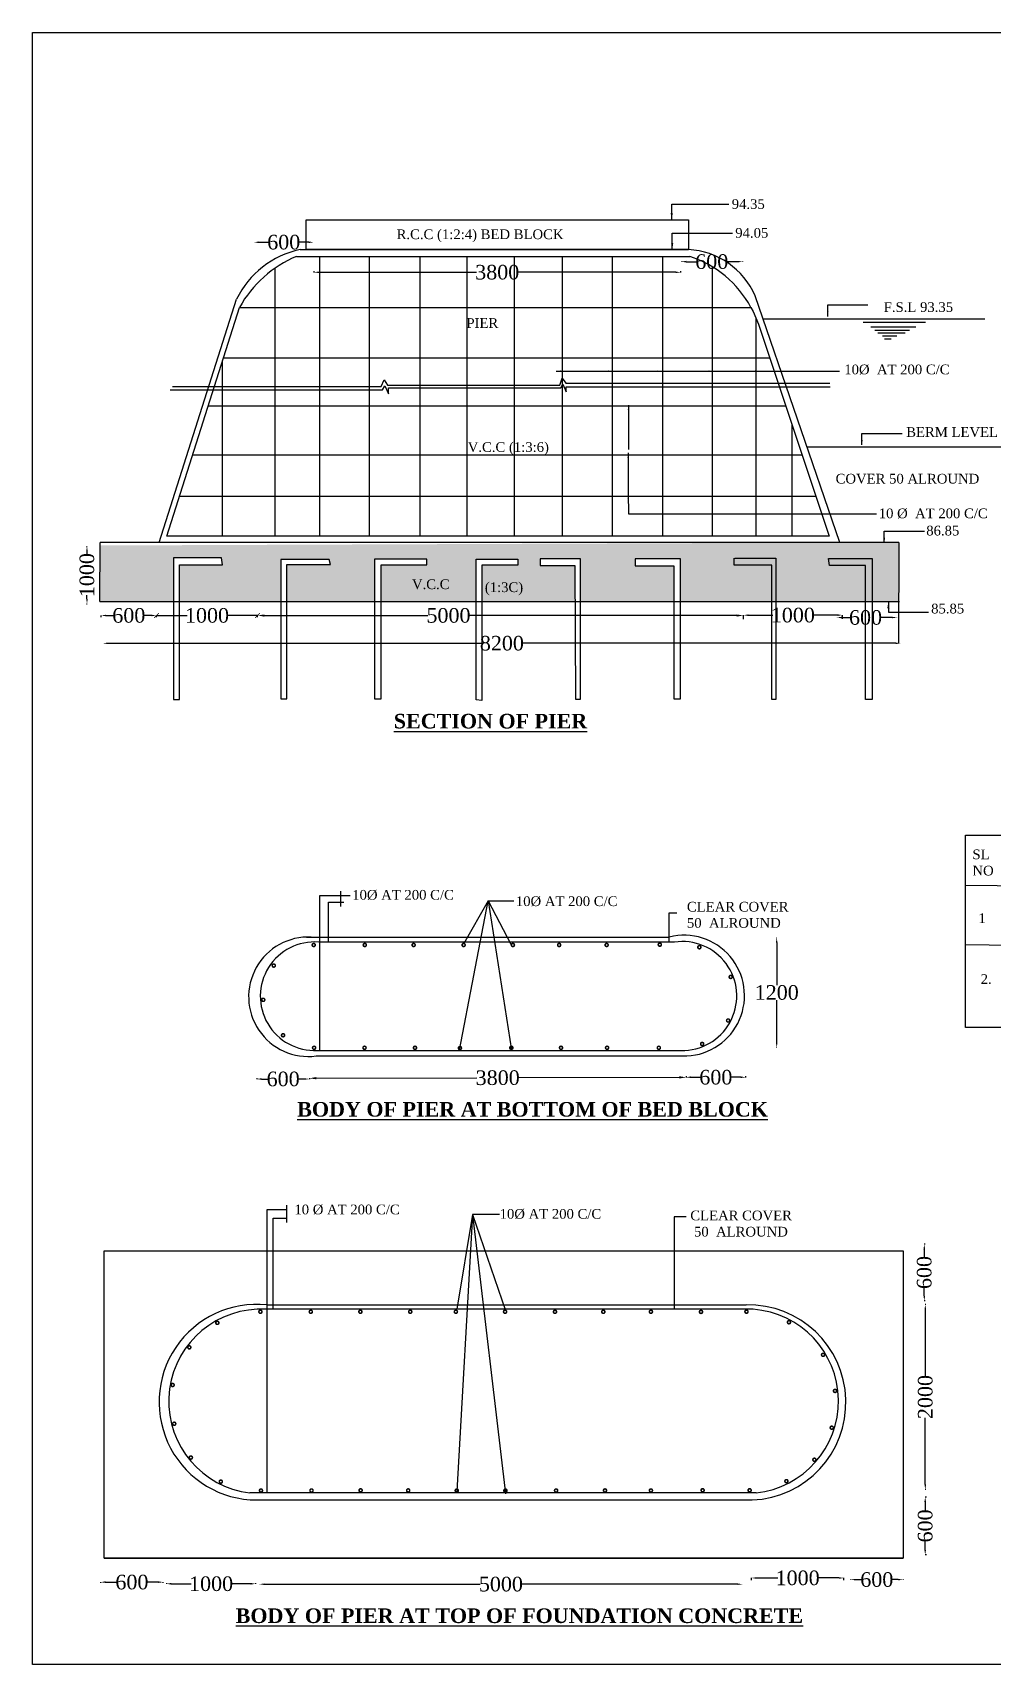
# Model space of a CAD drawing. Header units: millimetres. Extents: x 1320 to 149785, y -185 to 34009.
# Drawn here: x 1320 to 11199, y -185 to 16588 of the extents above; entities that cross this region are included whole.
import ezdxf

# ---------------------------------------------------------------- set-up
doc = ezdxf.new("R2010")
doc.units = ezdxf.units.MM
doc.header["$MEASUREMENT"] = 0
doc.header["$PDMODE"] = 33
doc.header["$PDSIZE"] = 500
doc.layers.get('0').update_dxf_attribs({"color": 8})
for name, color, linetype in [('DIM', 5, 'Continuous'), ('DWG. LINE', 1, 'Continuous'), ('HATCH', 2, 'Continuous'), ('TEXT', 7, 'Continuous')]:
    doc.layers.add(name, color=color, linetype=linetype)
doc.layers.add('TITLE', color=7, linetype='Continuous', lineweight=30)
doc.styles.get("Standard").update_dxf_attribs({"font": 'TIMES.TTF', "height": 150})
doc.dimstyles.new('ISO-25', dxfattribs={"dimtxt": 100, "dimasz": 50, "dimexe": 1.249, "dimexo": 0.6245, "dimtad": 0, "dimtxsty": 'Standard', "dimblk": 'ARCHTICK', "dimcen": 2.5, "dimclre": 5, "dimclrt": 4, "dimadec": 0, "dimazin": 0, "dimtfac": 1, "dimtmove": 0, "dimatfit": 3, "dimfxl": 1, "dimarcsym": 0})
doc.dimstyles.get("Standard").update_dxf_attribs({"dimtxt": 150, "dimasz": 70, "dimexe": 0.18, "dimexo": 0.0625, "dimgap": 0.09, "dimtad": 0, "dimdec": 0, "dimzin": 0, "dimdsep": 46, "dimtxsty": 'Standard', "dimcen": 0.09, "dimse1": 1, "dimse2": 1, "dimclrd": 5, "dimclre": 5, "dimclrt": 4, "dimadec": 0, "dimazin": 0, "dimtfac": 1, "dimtdec": 0, "dimtofl": 0, "dimtmove": 0, "dimatfit": 3, "dimfxl": 1, "dimtolj": 1, "dimtzin": 0, "dimarcsym": 0})

# ---------------------------------------------------------------- blocks, each defined once
blk = doc.blocks.new('*D3')
at = {"layer": 'Defpoints', "color": 0}
for p in [(2045, 10311), (10245, 10311), (10245, 10311)]:
    blk.add_point(p, dxfattribs=at)
at = {"layer": 'DIM', "color": 5, "lineweight": -2}
for p, q in [((2045, 10311), (2045, 10312)), ((10245, 10311), (10245, 10312))]:
    blk.add_line(p, q, dxfattribs=at)
at = {"layer": 'DIM', "color": 0}
for p, q in [((2095, 10311), (5934, 10311)), ((10195, 10311), (6357, 10311))]:
    blk.add_line(p, q, dxfattribs=at)
for points in [[(2095, 10319), (2095, 10303), (2045, 10311)], [(10195, 10319), (10195, 10303), (10245, 10311)]]:
    blk.add_solid(points, dxfattribs=at)
at = {"layer": 'DIM', "color": 4, "insert": (6145, 10311), "char_height": 150, "attachment_point": 5}
blk.add_mtext('8200', dxfattribs=at)
blk = doc.blocks.new('*D4')
at = {"layer": 'Defpoints', "color": 0}
for p in [(4212, 14135), (7983, 14135), (7983, 14125)]:
    blk.add_point(p, dxfattribs=at)
at = {"layer": 'DIM', "color": 5, "lineweight": -2}
for p, q in [((4212, 14135), (4212, 14124)), ((7983, 14135), (7983, 14124))]:
    blk.add_line(p, q, dxfattribs=at)
at = {"layer": 'DIM', "color": 0}
for p, q in [((4262, 14125), (5883, 14125)), ((7933, 14125), (6311, 14125))]:
    blk.add_line(p, q, dxfattribs=at)
for points in [[(4262, 14133), (4262, 14117), (4212, 14125)], [(7933, 14133), (7933, 14117), (7983, 14125)]]:
    blk.add_solid(points, dxfattribs=at)
at = {"layer": 'DIM', "color": 4, "insert": (6097, 14125), "char_height": 150, "attachment_point": 5}
blk.add_mtext('3800', dxfattribs=at)
blk = doc.blocks.new('*D5')
at = {"layer": 'Defpoints', "color": 0}
for p in [(1873, 11307), (1879, 11307), (1873, 10718)]:
    blk.add_point(p, dxfattribs=at)
at = {"layer": 'DIM', "color": 5, "lineweight": -2}
for p, q in [((1874, 11307), (1880, 11307)), ((1874, 10718), (1880, 10718))]:
    blk.add_line(p, q, dxfattribs=at)
at = {"layer": 'DIM', "color": 0}
for p, q in [((1879, 11257), (1879, 11217)), ((1879, 10768), (1879, 10807))]:
    blk.add_line(p, q, dxfattribs=at)
for points in [[(1871, 11257), (1887, 11257), (1879, 11307)], [(1871, 10768), (1887, 10768), (1879, 10718)]]:
    blk.add_solid(points, dxfattribs=at)
at = {"layer": 'DIM', "color": 4, "insert": (1879, 11012), "char_height": 150, "attachment_point": 5, "rotation": 90}
blk.add_mtext('1000', dxfattribs=at)
blk = doc.blocks.new('*D6')
at = {"layer": 'Defpoints', "color": 0}
for p in [(2024, 10581), (2593, 10597), (2593, 10581)]:
    blk.add_point(p, dxfattribs=at)
at = {"layer": 'DIM', "color": 5, "lineweight": -2}
for p, q in [((2024, 10581), (2024, 10598)), ((2593, 10581), (2593, 10598))]:
    blk.add_line(p, q, dxfattribs=at)
at = {"layer": 'DIM', "color": 0}
for p, q in [((2074, 10597), (2151, 10597)), ((2543, 10597), (2467, 10597))]:
    blk.add_line(p, q, dxfattribs=at)
for points in [[(2074, 10605), (2074, 10589), (2024, 10597)], [(2543, 10605), (2543, 10589), (2593, 10597)]]:
    blk.add_solid(points, dxfattribs=at)
at = {"layer": 'DIM', "color": 4, "insert": (2309, 10597), "char_height": 150, "attachment_point": 5}
blk.add_mtext('600', dxfattribs=at)
blk = doc.blocks.new('_ArchTick')
at = {"color": 0, "linetype": 'ByBlock', "const_width": 0.15}
blk.add_lwpolyline([(-0.5, -0.5), (0.5, 0.5)], dxfattribs=at)
blk = doc.blocks.new('*D7')
at = {"layer": 'Defpoints', "color": 0}
for p in [(2593, 10580), (3633, 10597), (3633, 10580)]:
    blk.add_point(p, dxfattribs=at)
at = {"layer": 'DIM', "color": 5, "lineweight": -2}
for p, q in [((2593, 10581), (2593, 10598)), ((3633, 10581), (3633, 10598))]:
    blk.add_line(p, q, dxfattribs=at)
at = {"layer": 'DIM', "color": 0, "lineweight": -2}
for p, q in [((2593, 10597), (2908, 10597)), ((3633, 10597), (3318, 10597))]:
    blk.add_line(p, q, dxfattribs=at)
at = {"layer": 'DIM', "color": 0, "lineweight": -2, "xscale": 50, "yscale": 50, "zscale": 50, "rotation": 180}
blk.add_blockref('_ArchTick', (2593, 10597), dxfattribs=at)
at = {"layer": 'DIM', "color": 0, "lineweight": -2, "xscale": 50, "yscale": 50, "zscale": 50}
blk.add_blockref('_ArchTick', (3633, 10597), dxfattribs=at)
at = {"layer": 'DIM', "color": 4, "insert": (3113, 10597), "char_height": 150, "attachment_point": 5}
blk.add_mtext('1000', dxfattribs=at)
blk = doc.blocks.new('*D8')
at = {"layer": 'Defpoints', "color": 0}
for p in [(9646, 10601), (8628, 10560), (9646, 10560)]:
    blk.add_point(p, dxfattribs=at)
at = {"layer": 'DIM', "color": 5, "lineweight": -2}
for p, q in [((8628, 10560), (8628, 10601)), ((9646, 10561), (9646, 10602))]:
    blk.add_line(p, q, dxfattribs=at)
at = {"layer": 'DIM', "color": 0}
for p, q in [((8678, 10600), (8932, 10600)), ((9596, 10601), (9342, 10600))]:
    blk.add_line(p, q, dxfattribs=at)
for points in [[(8678, 10608), (8678, 10592), (8628, 10600)], [(9596, 10609), (9596, 10592), (9646, 10601)]]:
    blk.add_solid(points, dxfattribs=at)
at = {"layer": 'DIM', "color": 4, "insert": (9137, 10600), "char_height": 150, "attachment_point": 5, "rotation": 0.0351}
blk.add_mtext('1000', dxfattribs=at)
blk = doc.blocks.new('*D9')
at = {"layer": 'Defpoints', "color": 0}
for p in [(9588, 10578), (10209, 10578), (10209, 10576)]:
    blk.add_point(p, dxfattribs=at)
at = {"layer": 'DIM', "color": 5, "lineweight": -2}
for p, q in [((9588, 10578), (9588, 10575)), ((10209, 10578), (10209, 10575))]:
    blk.add_line(p, q, dxfattribs=at)
at = {"layer": 'DIM', "color": 0}
for p, q in [((9638, 10576), (9726, 10576)), ((10159, 10576), (10042, 10576))]:
    blk.add_line(p, q, dxfattribs=at)
for points in [[(9638, 10584), (9638, 10568), (9588, 10576)], [(10159, 10584), (10159, 10568), (10209, 10576)]]:
    blk.add_solid(points, dxfattribs=at)
at = {"layer": 'DIM', "color": 4, "insert": (9884, 10576), "char_height": 150, "attachment_point": 5}
blk.add_mtext('600', dxfattribs=at)
blk = doc.blocks.new('*D10')
at = {"layer": 'Defpoints', "color": 0}
for p in [(7991, 14235), (8619, 14235), (8619, 14234)]:
    blk.add_point(p, dxfattribs=at)
at = {"layer": 'DIM', "color": 5, "lineweight": -2}
for p, q in [((7991, 14235), (7991, 14233)), ((8619, 14235), (8619, 14233))]:
    blk.add_line(p, q, dxfattribs=at)
at = {"layer": 'DIM', "color": 0}
for p, q in [((8041, 14234), (8145, 14234)), ((8569, 14234), (8461, 14234))]:
    blk.add_line(p, q, dxfattribs=at)
for points in [[(8041, 14243), (8041, 14226), (7991, 14234)], [(8569, 14243), (8569, 14226), (8619, 14234)]]:
    blk.add_solid(points, dxfattribs=at)
at = {"layer": 'DIM', "color": 4, "insert": (8303, 14234), "char_height": 150, "attachment_point": 5}
blk.add_mtext('600', dxfattribs=at)
blk = doc.blocks.new('*D11')
at = {"layer": 'Defpoints', "color": 0}
for p in [(2020, 653), (2662, 660), (2662, 653)]:
    blk.add_point(p, dxfattribs=at)
at = {"layer": 'DIM', "color": 5, "lineweight": -2}
for p, q in [((2020, 653), (2020, 661)), ((2662, 653), (2662, 661))]:
    blk.add_line(p, q, dxfattribs=at)
at = {"layer": 'DIM', "color": 0}
for p, q in [((2070, 660), (2183, 660)), ((2612, 660), (2499, 660))]:
    blk.add_line(p, q, dxfattribs=at)
for points in [[(2070, 669), (2070, 652), (2020, 660)], [(2612, 669), (2612, 652), (2662, 660)]]:
    blk.add_solid(points, dxfattribs=at)
at = {"layer": 'DIM', "color": 4, "insert": (2341, 660), "char_height": 150, "attachment_point": 5}
blk.add_mtext('600', dxfattribs=at)
blk = doc.blocks.new('*D12')
at = {"layer": 'Defpoints', "color": 0}
for p in [(2697, 649), (3612, 649), (3612, 643)]:
    blk.add_point(p, dxfattribs=at)
at = {"layer": 'DIM', "color": 5, "lineweight": -2}
for p, q in [((2697, 648), (2697, 642)), ((3612, 648), (3612, 642))]:
    blk.add_line(p, q, dxfattribs=at)
at = {"layer": 'DIM', "color": 0}
for p, q in [((2747, 643), (2949, 643)), ((3562, 643), (3360, 643))]:
    blk.add_line(p, q, dxfattribs=at)
for points in [[(2747, 652), (2747, 635), (2697, 643)], [(3562, 652), (3562, 635), (3612, 643)]]:
    blk.add_solid(points, dxfattribs=at)
at = {"layer": 'DIM', "color": 4, "insert": (3155, 643), "char_height": 150, "attachment_point": 5}
blk.add_mtext('1000', dxfattribs=at)
blk = doc.blocks.new('*D13')
at = {"layer": 'Defpoints', "color": 0}
for p in [(3652, 639), (8618, 639), (8618, 639)]:
    blk.add_point(p, dxfattribs=at)
at = {"layer": 'DIM', "color": 5, "lineweight": -2}
for p, q in [((3652, 638), (3652, 638)), ((8618, 638), (8618, 638))]:
    blk.add_line(p, q, dxfattribs=at)
at = {"layer": 'DIM', "color": 0}
for p, q in [((3702, 639), (5922, 639)), ((8568, 639), (6347, 639))]:
    blk.add_line(p, q, dxfattribs=at)
for points in [[(3702, 647), (3702, 631), (3652, 639)], [(8568, 647), (8568, 631), (8618, 639)]]:
    blk.add_solid(points, dxfattribs=at)
at = {"layer": 'DIM', "color": 4, "insert": (6135, 639), "char_height": 150, "attachment_point": 5}
blk.add_mtext('5000', dxfattribs=at)
blk = doc.blocks.new('*D14')
at = {"layer": 'Defpoints', "color": 0}
for p in [(8712, 678), (9661, 703), (9661, 678)]:
    blk.add_point(p, dxfattribs=at)
at = {"layer": 'DIM', "color": 5, "lineweight": -2}
for p, q in [((8712, 679), (8712, 704)), ((9661, 679), (9661, 704))]:
    blk.add_line(p, q, dxfattribs=at)
at = {"layer": 'DIM', "color": 0}
for p, q in [((8762, 703), (8981, 703)), ((9611, 703), (9391, 703))]:
    blk.add_line(p, q, dxfattribs=at)
for points in [[(8762, 711), (8762, 695), (8712, 703)], [(9611, 711), (9611, 695), (9661, 703)]]:
    blk.add_solid(points, dxfattribs=at)
at = {"layer": 'DIM', "color": 4, "insert": (9186, 703), "char_height": 150, "attachment_point": 5}
blk.add_mtext('1000', dxfattribs=at)
blk = doc.blocks.new('*D15')
at = {"layer": 'Defpoints', "color": 0}
for p in [(9731, 688), (10270, 688), (10270, 686)]:
    blk.add_point(p, dxfattribs=at)
at = {"layer": 'DIM', "color": 5, "lineweight": -2}
for p, q in [((9731, 688), (9731, 685)), ((10270, 688), (10270, 685))]:
    blk.add_line(p, q, dxfattribs=at)
at = {"layer": 'DIM', "color": 0}
for p, q in [((9781, 686), (9842, 686)), ((10220, 686), (10158, 686))]:
    blk.add_line(p, q, dxfattribs=at)
for points in [[(9781, 694), (9781, 678), (9731, 686)], [(10220, 694), (10220, 678), (10270, 686)]]:
    blk.add_solid(points, dxfattribs=at)
at = {"layer": 'DIM', "color": 4, "insert": (10000, 686), "char_height": 150, "attachment_point": 5}
blk.add_mtext('600', dxfattribs=at)
blk = doc.blocks.new('*D16')
at = {"layer": 'Defpoints', "color": 0}
for p in [(10498, 1535), (10511, 1535), (10511, 941)]:
    blk.add_point(p, dxfattribs=at)
at = {"layer": 'DIM', "color": 5, "lineweight": -2}
for p, q in [((10510, 1535), (10496, 1535)), ((10510, 941), (10496, 941))]:
    blk.add_line(p, q, dxfattribs=at)
at = {"layer": 'DIM', "color": 0}
for p, q in [((10498, 1485), (10498, 1396)), ((10498, 991), (10498, 1080))]:
    blk.add_line(p, q, dxfattribs=at)
for points in [[(10489, 1485), (10506, 1485), (10498, 1535)], [(10489, 991), (10506, 991), (10498, 941)]]:
    blk.add_solid(points, dxfattribs=at)
at = {"layer": 'DIM', "color": 4, "insert": (10498, 1238), "char_height": 150, "attachment_point": 5, "rotation": 90}
blk.add_mtext('600', dxfattribs=at)
blk = doc.blocks.new('*D17')
at = {"layer": 'Defpoints', "color": 0}
for p in [(10499, 3513), (10506, 3513), (10506, 1614)]:
    blk.add_point(p, dxfattribs=at)
at = {"layer": 'DIM', "color": 5, "lineweight": -2}
for p, q in [((10505, 3513), (10497, 3513)), ((10505, 1614), (10497, 1614))]:
    blk.add_line(p, q, dxfattribs=at)
at = {"layer": 'DIM', "color": 0}
for p, q in [((10499, 3463), (10499, 2779)), ((10499, 1664), (10499, 2348))]:
    blk.add_line(p, q, dxfattribs=at)
for points in [[(10490, 3463), (10507, 3463), (10499, 3513)], [(10490, 1664), (10507, 1664), (10499, 1614)]]:
    blk.add_solid(points, dxfattribs=at)
at = {"layer": 'DIM', "color": 4, "insert": (10499, 2563), "char_height": 150, "attachment_point": 5, "rotation": 90}
blk.add_mtext('2000', dxfattribs=at)
blk = doc.blocks.new('*D18')
at = {"layer": 'Defpoints', "color": 0}
for p in [(10488, 4133), (10497, 4133), (10497, 3553)]:
    blk.add_point(p, dxfattribs=at)
at = {"layer": 'DIM', "color": 5, "lineweight": -2}
for p, q in [((10496, 4133), (10487, 4133)), ((10496, 3553), (10487, 3553))]:
    blk.add_line(p, q, dxfattribs=at)
at = {"layer": 'DIM', "color": 0}
for p, q in [((10488, 4083), (10488, 4001)), ((10488, 3603), (10488, 3685))]:
    blk.add_line(p, q, dxfattribs=at)
for points in [[(10480, 4083), (10497, 4083), (10488, 4133)], [(10480, 3603), (10497, 3603), (10488, 3553)]]:
    blk.add_solid(points, dxfattribs=at)
at = {"layer": 'DIM', "color": 4, "insert": (10488, 3843), "char_height": 150, "attachment_point": 5, "rotation": 90}
blk.add_mtext('600', dxfattribs=at)
blk = doc.blocks.new('*D19')
at = {"layer": 'Defpoints', "color": 0}
for p in [(8966, 7284), (8971, 7284), (8966, 6158)]:
    blk.add_point(p, dxfattribs=at)
at = {"layer": 'DIM', "color": 5, "lineweight": -2}
for p, q in [((8967, 7284), (8972, 7284)), ((8967, 6158), (8972, 6158))]:
    blk.add_line(p, q, dxfattribs=at)
at = {"layer": 'DIM', "color": 0}
for p, q in [((8971, 7234), (8971, 6798)), ((8971, 6208), (8971, 6644))]:
    blk.add_line(p, q, dxfattribs=at)
for points in [[(8962, 7234), (8979, 7234), (8971, 7284)], [(8962, 6208), (8979, 6208), (8971, 6158)]]:
    blk.add_solid(points, dxfattribs=at)
at = {"layer": 'DIM', "color": 4, "insert": (8971, 6721), "char_height": 150, "attachment_point": 5, "rotation": 0.01}
blk.add_mtext('1200', dxfattribs=at)
blk = doc.blocks.new('*D20')
at = {"layer": 'Defpoints', "color": 0}
for p in [(8039, 5860), (8651, 5860), (8651, 5850)]:
    blk.add_point(p, dxfattribs=at)
at = {"layer": 'DIM', "color": 5, "lineweight": -2}
for p, q in [((8039, 5860), (8039, 5849)), ((8651, 5860), (8651, 5849))]:
    blk.add_line(p, q, dxfattribs=at)
at = {"layer": 'DIM', "color": 0}
for p, q in [((8089, 5850), (8187, 5850)), ((8601, 5850), (8503, 5850))]:
    blk.add_line(p, q, dxfattribs=at)
for points in [[(8089, 5859), (8089, 5842), (8039, 5850)], [(8601, 5859), (8601, 5842), (8651, 5850)]]:
    blk.add_solid(points, dxfattribs=at)
at = {"layer": 'DIM', "color": 4, "insert": (8345, 5850), "char_height": 150, "attachment_point": 5}
blk.add_mtext('600', dxfattribs=at)
blk = doc.blocks.new('*D21')
at = {"layer": 'Defpoints', "color": 0}
for p in [(3625, 5841), (4166, 5841), (4166, 5832)]:
    blk.add_point(p, dxfattribs=at)
at = {"layer": 'DIM', "color": 5, "lineweight": -2}
for p, q in [((3625, 5840), (3625, 5831)), ((4166, 5840), (4166, 5831))]:
    blk.add_line(p, q, dxfattribs=at)
at = {"layer": 'DIM', "color": 0}
for p, q in [((3675, 5832), (3738, 5832)), ((4116, 5832), (4054, 5832))]:
    blk.add_line(p, q, dxfattribs=at)
for points in [[(3675, 5840), (3675, 5824), (3625, 5832)], [(4116, 5840), (4116, 5824), (4166, 5832)]]:
    blk.add_solid(points, dxfattribs=at)
at = {"layer": 'DIM', "color": 4, "insert": (3896, 5832), "char_height": 150, "attachment_point": 5}
blk.add_mtext('600', dxfattribs=at)
blk = doc.blocks.new('*D28')
at = {"layer": 'Defpoints', "color": 0}
for p in [(3633, 10597), (8628, 10597), (8628, 10597)]:
    blk.add_point(p, dxfattribs=at)
at = {"layer": 'DIM', "color": 5, "lineweight": -2}
for p, q in [((3703, 10597), (5384, 10597)), ((8558, 10597), (5809, 10597))]:
    blk.add_line(p, q, dxfattribs=at)
at = {"layer": 'DIM', "color": 5}
for points in [[(3703, 10608), (3703, 10585), (3633, 10597)], [(8558, 10608), (8558, 10585), (8628, 10597)]]:
    blk.add_solid(points, dxfattribs=at)
at = {"layer": 'DIM', "color": 4, "insert": (5596, 10597), "char_height": 150, "attachment_point": 5}
blk.add_mtext('\\A1;5000', dxfattribs=at)
blk = doc.blocks.new('*D29')
at = {"layer": 'Defpoints', "color": 0}
for p in [(4208, 14434), (3597, 14382), (4208, 14382)]:
    blk.add_point(p, dxfattribs=at)
at = {"layer": 'DIM', "color": 5, "lineweight": -2}
for p, q in [((3647, 14434), (3745, 14434)), ((4158, 14434), (4060, 14434))]:
    blk.add_line(p, q, dxfattribs=at)
at = {"layer": 'DIM', "color": 5}
for points in [[(3647, 14442), (3647, 14425), (3597, 14434)], [(4158, 14442), (4158, 14425), (4208, 14434)]]:
    blk.add_solid(points, dxfattribs=at)
at = {"layer": 'DIM', "color": 4, "insert": (3902, 14434), "char_height": 150, "attachment_point": 5}
blk.add_mtext('\\A1;600', dxfattribs=at)
blk = doc.blocks.new('*D30')
at = {"layer": 'Defpoints', "color": 0}
for p in [(4166, 5840), (8039, 5849), (8039, 5849)]:
    blk.add_point(p, dxfattribs=at)
at = {"layer": 'DIM', "color": 5, "lineweight": -2}
for p, q in [((4236, 5840), (5889, 5844)), ((7969, 5849), (6316, 5845))]:
    blk.add_line(p, q, dxfattribs=at)
at = {"layer": 'DIM', "color": 5}
for points in [[(4236, 5852), (4236, 5829), (4166, 5840)], [(7969, 5861), (7969, 5837), (8039, 5849)]]:
    blk.add_solid(points, dxfattribs=at)
at = {"layer": 'DIM', "color": 4, "insert": (6102, 5845), "char_height": 150, "attachment_point": 5, "rotation": 0.13}
blk.add_mtext('\\A1;3800', dxfattribs=at)

msp = doc.modelspace()

# ---------------------------------------------------------------- hatches: boundary and pattern name
at = {"layer": 'HATCH'}
h = msp.add_hatch(dxfattribs=at)
h.set_pattern_fill('AR-CONC', color=256, style=0)
h.set_pattern_definition([(50, (-16, -54.18), (182.1847, -15.9391), [19.05, -209.55]), (355, (-16, -54.18), (-35.2428, 191.0566), [15.24, -167.64]), (100.451, (-0.82, -55.51), (146.9425, 175.1167), [16.19, -178.09]), (46.1842, (-16, -3.38), (271.079, -42.0423), [28.575, -314.325]), (96.6356, (6.6, -6.9), (237.4042, 247.4256), [24.285, -267.135]), (351.184, (-16, -3.38), (237.4046, 247.425), [22.86, -251.46]), (21, (9.4, -16.08), (151.6149, -102.2655), [19.05, -209.55]), (326, (9.4, -16.08), (61.802, 184.188), [15.24, -167.64]), (71.4514, (22.03, -24.6), (213.4165, 81.9229), [16.19, -178.09]), (37.5, (-16, -54.185), (3.0886, 84.55504), [0, -165.608, 0, -170.18, 0, -168.275]), (7.5, (-16, -54.185), (66.81966, 100.1806), [0, -97.028, 0, -161.798, 0, -64.135]), (327.5, (-72.644, -54.185), (135.5906, -5.72874), [0, -63.5, 0, -198.12, 0, -262.89]), (317.5, (-98.04, -54.18), (148.1292, 25.4265), [0, -82.55, 0, -131.572, 0, -186.69])])
h.paths.add_polyline_path([(10226.394, 11346.379), (9614.51, 11346.379), (2012.919, 11316.587), (2012.626, 10741.605), (2769.78, 10741.605), (2769.78, 11188.365), (3263.439, 11188.365), (3271.787, 11117.646), (2830.708, 11117.646), (2830.708, 10741.605), (3873.111, 10741.605), (3873.111, 11173.021), (4369.135, 11173.021), (4383.323, 11119.539), (3934.407, 11119.539), (3934.407, 10741.605), (4835.186, 10741.605), (4835.186, 11175.977), (5372.776, 11175.977), (5372.776, 11116.973), (4902.403, 11116.973), (4902.403, 10741.605), (5881.743, 10741.605), (5881.743, 11175.247), (6308.613, 11175.247), (6308.613, 11114.335), (5937.288, 11114.335), (5937.288, 10741.605), (6896.135, 10741.605), (6894.042, 11111.41), (6539.343, 11111.41), (6539.343, 11180.628), (6951.699, 11180.628), (6951.699, 10741.605), (7912.324, 10741.605), (7911.714, 11108.542), (7515.449, 11108.542), (7515.449, 11177.76), (7980.495, 11177.76), (7980.495, 10741.605), (10232.748, 10741.605)])

# ---------------------------------------------------------------- linework, layer by layer
at = {"layer": 'DIM'}
for points in [[(7447.232, 11643.254), (9995.688, 11643.254)], [(5709.355, 6129.572), (6005.612, 7665.128), (6244.063, 6129.572)], [(6005.612, 7665.128), (5752.12, 7223.767)], [(6005.612, 7665.128), (6236.562, 7218.828)], [(6005.612, 7665.128), (6268.888, 7665.128)], [(5841.688, 4437.748), (5680.747, 1596.848)], [(6119.319, 4437.748), (5841.688, 4437.748), (5682.05, 3465.135)], [(5841.688, 4437.748), (6180.792, 1567.109)], [(5841.688, 4437.748), (6183.416, 3452.348)]]:
    msp.add_lwpolyline(points, dxfattribs=at)
at = {"layer": 'DWG. LINE'}
for points in [[(4131.866, 14665.516), (8062.2, 14665.516), (8062.2, 14357.661), (4131.866, 14357.661)], [(10911.481, 8339.284), (15785.081, 8339.284), (15785.081, 6360.602), (10911.481, 6360.602)], [(2054.625, 4066.254), (10272.009, 4066.254), (10272.009, 905.894), (2054.625, 905.894)]]:
    msp.add_lwpolyline(points, close=True, dxfattribs=at)
for points in [[(4034.71, 14288.855), (8076.799, 14288.855)], [(4034.71, 14288.855), (8076.799, 14288.855)], [(4069.291, 14358.369), (8062.2, 14357.661)], [(4268.5, 14288.855), (4268.5, 11412.243)], [(4779, 14288.855), (4779, 11412.243)], [(5303, 14288.855), (5303, 11412.243)], [(5786, 14288.855), (5786, 11412.243)], [(6272.5, 14288.855), (6272.5, 11412.243)], [(6764.5, 14288.855), (6764.5, 11412.243)], [(7277.5, 14288.855), (7277.5, 11412.243)], [(7795, 14288.855), (7795, 11412.243)], [(3809.004, 14160.5), (3809.004, 11412.243)], [(8307.089, 14182.792), (8307.089, 11412.243)], [(2622.179, 11346.379), (3417.175, 13849.978)], [(2701.019, 11412.243), (3447.491, 13764.442)], [(3447.491, 13764.442), (8705.448, 13764.442)], [(8705.448, 13764.442), (8730.088, 13721.967), (8782.835, 13591.969), (9511.422, 11412.243)], [(9620.999, 11346.379), (8748.528, 13881.819)], [(8756.462, 13656.968), (8756.462, 11412.243)], [(8833.51, 13645.51), (11112.183, 13645.51)], [(3268.455, 13200.284), (3268.455, 11412.243)], [(3283.242, 13246.88), (8898.183, 13246.88)], [(2734.236, 12915.32), (4919.122, 12915.32), (4940.718, 12957.649), (4979.001, 12877.223), (4979.001, 12937.052), (6751.771, 12937.052), (6771.545, 12975.131), (6806.147, 12897.34), (6806.147, 12946.731), (9521.29, 12946.731)], [(2756.744, 12951.324), (4904.632, 12951.324), (4935.794, 13019.043), (4968.626, 12963.733), (6739.984, 12963.733), (6763.929, 13037.749), (6803.113, 12983.582), (9517.486, 12983.582)], [(3126.521, 12753.04), (9063.253, 12753.04)], [(9127.45, 12560.98), (9127.45, 11412.243)], [(2965.872, 12246.818), (9232.46, 12246.818)], [(9282.667, 12329.589), (12186.256, 12329.589)], [(2831.589, 11823.681), (9373.897, 11823.681)], [(9511.422, 11412.243), (2701.019, 11412.243)], [(2012.626, 10741.605), (2012.934, 11346.379)], [(10226.394, 11346.379), (2012.934, 11346.379)], [(10226.394, 11346.379), (10224.469, 10314.328)], [(3263.439, 11188.365), (2769.78, 11188.365), (2769.78, 9734.177), (2830.708, 9734.177), (2830.708, 11117.646), (3271.787, 11117.646), (3263.439, 11188.365)], [(4369.135, 11173.021), (3873.111, 11173.021), (3873.111, 9740.71), (3934.407, 9740.71), (3934.407, 11119.539), (4383.323, 11119.539), (4369.135, 11173.021)], [(5372.776, 11175.977), (4835.186, 11175.977), (4835.186, 9740.152), (4902.403, 9740.152), (4902.403, 11116.973), (5372.776, 11116.973), (5372.776, 11175.977)], [(5881.743, 9729.337), (5881.743, 11175.247), (6308.613, 11175.247), (6308.613, 11114.335), (5937.288, 11114.335), (5937.288, 9723.372), (5881.743, 9729.337)], [(6901.819, 9737.216), (6951.699, 9737.216), (6951.699, 11180.628), (6539.343, 11180.628), (6539.343, 11111.41), (6894.042, 11111.41), (6901.819, 9737.216)], [(7913.989, 9740.032), (7980.495, 9740.032), (7980.495, 11177.76), (7515.449, 11177.76), (7515.449, 11108.542), (7911.714, 11108.542), (7913.989, 9740.032)], [(8539.677, 11186.947), (8961.632, 11186.947), (8961.632, 9731.756), (8920.797, 9731.756), (8920.797, 11115.547), (8532.871, 11115.547), (8532.871, 11186.947)], [(9502.687, 11183.547), (9951.865, 11183.547), (9951.865, 9731.756), (9883.807, 9731.756), (9883.807, 11112.147), (9512.895, 11112.147), (9502.687, 11183.547)], [(2012.626, 10741.605), (10232.748, 10741.605)], [(4273.894, 6126.605), (4273.894, 7719.588), (4584.606, 7719.588)], [(4486.905, 7764.658), (4486.905, 7606.203)], [(10911.481, 7824.385), (15785.081, 7772.895)], [(4362.46, 7239.191), (4362.46, 7651.643), (4520.071, 7651.643)], [(7866.205, 7239.191), (7866.205, 7541.955), (7943.254, 7541.955)], [(4137.058, 7290.99), (7866.205, 7290.99)], [(7919.334, 7239.191), (4261.276, 7239.191)], [(10911.481, 7213.862), (15785.081, 7147.661)], [(4234.211, 6069.202), (8048.233, 6069.202)], [(4245.909, 6126.605), (8026.446, 6126.605)], [(3933.385, 4357.562), (3933.385, 4534.22)], [(3933.385, 4488.466), (3728.472, 4488.466), (3728.472, 1577.671)], [(3793.911, 3465.135), (3793.911, 4402.509), (3932.686, 4402.509)], [(8041.361, 4413.87), (7915.974, 4413.87), (7917.576, 3465.135)], [(8728.394, 3465.135), (3629.42, 3465.135)], [(3728.472, 3511.092), (8655.851, 3509.843)], [(8758.221, 1577.739), (3553.528, 1577.668)], [(3627.215, 1505.208), (8720.047, 1505.208)], [(2054.625, 905.894), (10271.625, 905.894)]]:
    msp.add_lwpolyline(points, dxfattribs=at)
for centre, radius, start, end in [((4269.369, 13429.296), 950.373, 102.1531616, 153.726914), ((4497.517, 13179.64), 1201.894, 112.6477722, 150.884801), ((8026.554, 13573.366), 785.105, 23.1338509, 87.3977673), ((7731.326, 13235.705), 1108.367, 28.4923737, 71.8385774), ((4154.874, 6677.871), 613.818, 87.2640072, 277.4263387), ((4218.402, 6683.384), 557.458, 85.5890164, 272.8283083), ((8018.876, 6689.282), 620.775, 272.7105053, 104.2371994), ((8000.662, 6685.571), 559.561, 272.6410164, 98.3570847), ((3625.64, 2510.785), 1005.578, 84.130612, 270.0897289), ((3667.223, 2518.356), 947.534, 92.2864837, 263.1084885), ((8679.124, 2507.243), 1002.87, 272.3386737, 91.3297346), ((8658.253, 2520.093), 947.642, 276.0554718, 85.7552478)]:
    msp.add_arc(centre, radius, start, end, dxfattribs=at)
at = {"layer": 'HATCH'}
for points in [[(9860.253, 13610.724), (10501.599, 13610.724)], [(9937.868, 13565.827), (10400.291, 13565.827)], [(9978.718, 13529.093), (10336.565, 13529.093)], [(10010.581, 13503.787), (10289.996, 13503.787)], [(10057.15, 13471.135), (10207.478, 13471.135)], [(10080.843, 13442.564), (10147.837, 13442.564)]]:
    msp.add_lwpolyline(points, dxfattribs=at)
at = {"layer": 'HATCH', "const_width": 15.875}
for points in [[(4194.444, 7209.807, 1), (4226.121, 7209.807, 1)], [(4719.21, 7209.807, 1), (4750.887, 7209.807, 1)], [(5221.62, 7209.807, 1), (5253.297, 7209.807, 1)], [(5735.736, 7209.807, 1), (5767.412, 7209.807, 1)], [(6242.472, 7209.807, 1), (6274.149, 7209.807, 1)], [(6718.157, 7209.807, 1), (6749.834, 7209.807, 1)], [(7206.219, 7209.807, 1), (7237.896, 7209.807, 1)], [(7752.896, 7213.326, 1), (7784.573, 7213.326, 1)], [(8159.571, 7186.72, 1), (8191.247, 7186.72, 1)], [(3783.737, 6998.279, 1), (3815.413, 6998.279, 1)], [(8481.923, 6881.684, 1), (8513.6, 6881.684, 1)], [(3675.347, 6646.062, 1), (3707.024, 6646.062, 1)], [(8455.565, 6433.746, 1), (8487.241, 6433.746, 1)], [(3879.211, 6282.21, 1), (3910.888, 6282.21, 1)], [(8188.501, 6192.583, 1), (8220.178, 6192.583, 1)], [(4198.283, 6153.039, 1), (4229.96, 6153.039, 1)], [(4716.981, 6153.147, 1), (4748.658, 6153.147, 1)], [(5235.848, 6153.147, 1), (5267.525, 6153.147, 1)], [(5697.553, 6150.491, 1), (5729.23, 6150.491, 1)], [(6226.476, 6153.147, 1), (6258.152, 6153.147, 1)], [(6737.435, 6153.147, 1), (6769.112, 6153.147, 1)], [(7210.917, 6153.147, 1), (7242.594, 6153.147, 1)], [(7742.982, 6153.147, 1), (7774.659, 6153.147, 1)], [(3646.432, 3439.687, 1), (3678.109, 3439.687, 1)], [(4164.423, 3439.687, 1), (4196.099, 3439.687, 1)], [(4674.351, 3439.687, 1), (4706.028, 3439.687, 1)], [(5186.872, 3439.687, 1), (5218.548, 3439.687, 1)], [(5655.933, 3439.687, 1), (5687.609, 3439.687, 1)], [(6162.018, 3439.687, 1), (6193.695, 3439.687, 1)], [(6675.272, 3439.687, 1), (6706.949, 3439.687, 1)], [(7172.207, 3439.687, 1), (7203.884, 3439.687, 1)], [(7661.59, 3439.687, 1), (7693.266, 3439.687, 1)], [(8176.764, 3438.485, 1), (8208.44, 3438.485, 1)], [(8644.02, 3440.881, 1), (8675.697, 3440.881, 1)], [(9080.88, 3331.952, 1), (9112.557, 3331.952, 1)], [(3203.056, 3325.695, 1), (3234.733, 3325.695, 1)], [(2915.475, 3073.7, 1), (2947.152, 3073.7, 1)], [(9431.712, 2996.874, 1), (9463.389, 2996.874, 1)], [(2743.485, 2686.796, 1), (2775.161, 2686.796, 1)], [(9554.497, 2626.004, 1), (9586.173, 2626.004, 1)], [(2760.072, 2288.411, 1), (2791.749, 2288.411, 1)], [(9521.095, 2247.722, 1), (9552.772, 2247.722, 1)], [(2931.358, 1940.952, 1), (2963.035, 1940.952, 1)], [(9342.649, 1918.403, 1), (9374.326, 1918.403, 1)], [(3239.119, 1693.471, 1), (3270.796, 1693.471, 1)], [(9054.535, 1698.19, 1), (9086.212, 1698.19, 1)], [(3651.975, 1601.879, 1), (3683.652, 1601.879, 1)], [(4171.698, 1602.267, 1), (4203.375, 1602.267, 1)], [(4676.415, 1603.893, 1), (4708.092, 1603.893, 1)], [(5165.777, 1602.977, 1), (5197.454, 1602.977, 1)], [(5665.169, 1601.429, 1), (5696.845, 1601.429, 1)], [(6165.304, 1601.405, 1), (6196.981, 1601.405, 1)], [(6686.803, 1602.123, 1), (6718.479, 1602.123, 1)], [(7189.477, 1602.963, 1), (7221.153, 1602.963, 1)], [(7661.59, 1602.462, 1), (7693.266, 1602.462, 1)], [(8193.346, 1604.543, 1), (8225.023, 1604.543, 1)], [(8676.589, 1604.468, 1), (8708.266, 1604.468, 1)]]:
    msp.add_lwpolyline(points, format="xyb", close=True, dxfattribs=at)
at = {"layer": 'TITLE'}
msp.add_lwpolyline([(1320, 16588.5), (24968.5, 16588.5), (24968.5, -185), (1320, -185)], close=True, dxfattribs=at)

# ---------------------------------------------------------------- texts
at = {"layer": 'TEXT'}
for s, p in [('  R.C.C (1:2:4) BED BLOCK', (4987.04, 14465.939)), ('PIER', (5780.393, 13553.889)), ('10%%C  AT 200 C/C', (9665.646, 13076.339)), ('BERM LEVEL 87.85', (10302.364, 12432.981)), ('86.85', (10508.479, 11419.787)), ('V.C.C', (5220.494, 10868.327)), ('(1:3C)', (5969.571, 10837.719)), ('10%%C AT 200 C/C', (6288.763, 7609.934)), ('10%%C AT 200 C/C', (6121.876, 4395.774)), ('  CLEAR COVER', (8007.072, 4379.564)), ('   50  ALROUND', (8007.072, 4212.897))]:
    msp.add_text(s, height=100, dxfattribs=at).set_placement(p)
at = {"layer": 'TEXT', "char_height": 100, "attachment_point": 1}
for s, insert, width in [('94.35', (8508.434, 14876.211), 472.4566), ('94.05', (8544.621, 14580.522), 525.99261), ('F.S.L 93.35', (10071.079, 13817.347), 1081.38815), ('  V.C.C (1:3:6)', (5718.442, 12378.659), 1281.59879), ('COVER 50 ALROUND', (9576.735, 12053.196), 1997.12306), ('10 %%C  AT 200 C/C', (10020.055, 11696.686), 1520.74519), ('85.85', (10558.794, 10718.004), 570.46752), ('SL\\PNO', (10983.317, 8191.462), 261.91002), ('10%%C AT 200 C/C', (4606.212, 7775.633), 1319.16617), ('  CLEAR COVER\\P  50  ALROUND', (7972.051, 7653.364), 1381.22909), ('\\P 1', (11006.634, 7702.217), 256.48867), (' 2.', (11029.951, 6910.106), 180.70791), ('10 %%C AT 200 C/C ', (4011.697, 4541.091), 1411.4561)]:
    msp.add_mtext(s, dxfattribs=dict(at, insert=insert, width=width))
at = {"layer": 'TITLE', "char_height": 150, "attachment_point": 1}
for s, insert, width in [('{\\fTimes New Roman|b1|i0|c0|p18;\\L\\PSECTION OF PIER}', (5033.39, 9835.925), 2743.55505), ('\\P{\\fTimes New Roman|b1|i0|c0|p18;\\L  BODY OF PIER AT BOTTOM OF BED BLOCK}', (3927.303, 5845.874), 6641.48264), ('   {\\fTimes New Roman|b1|i0|c0|p18;\\LBODY OF PIER AT TOP OF FOUNDATION CONCRETE}', (3237.892, 390), 6641.48264)]:
    msp.add_mtext(s, dxfattribs=dict(at, insert=insert, width=width))

# ---------------------------------------------------------------- dimensions: what is measured, and where the dimension line sits
at = {"layer": 'DIM'}
dim = msp.add_aligned_dim(p1=(3596.594, 14382.419), p2=(4208.16, 14382.419), distance=51.293, text='600', dimstyle='Standard', override={"dimasz": 50}, dxfattribs=at)
dim.commit()
dim.dimension.update_dxf_attribs({"geometry": '*D29', "text_midpoint": (3902.377, 14433.713)})
for base, p1, p2, angle, text, picture, middle in [((8619.312, 14234.431), (7991.155, 14235.395), (8619.312, 14235.395), 0, '600', '*D10', (8303.2, 14234.431)), ((7982.651, 14124.885), (4211.675, 14135.222), (7982.651, 14135.222), 0, '3800', '*D4', (6097.163, 14124.885)), ((1879, 11306.704), (1873.456, 10717.787), (1873.456, 11306.704), 90, '1000', '*D5', (1879, 11012.246)), ((2593.093, 10597.164), (2024.237, 10580.83), (2593.093, 10580.83), 0, '600', '*D6', (2308.665, 10597.164)), ((9645.872, 10600.653), (8627.748, 10559.67), (9645.896, 10560.295), 0.0351434, '1000', '*D8', (9136.822, 10600.341)), ((10209.099, 10576.039), (9587.856, 10578.332), (10209.099, 10578.332), 0, '600', '*D9', (9883.807, 10576.039)), ((4166.137, 5831.888), (3625.389, 5840.888), (4166.137, 5840.888), 0, '600', '*D21', (3895.763, 5831.888)), ((8650.711, 5850.3), (8038.692, 5860.438), (8650.711, 5860.438), 0, '600', '*D20', (8344.701, 5850.3)), ((10488.451, 4133.491), (10496.869, 3553.102), (10496.869, 4133.491), 90, '600', '*D18', (10488.451, 3843.297)), ((10498.652, 3512.712), (10505.666, 1614.205), (10505.666, 3512.712), 90, '2000', '*D17', (10498.652, 2563.459)), ((10497.599, 1534.533), (10510.718, 940.774), (10510.718, 1534.533), 90, '600', '*D16', (10497.599, 1237.654)), ((2662.17, 660.25), (2019.685, 652.752), (2662.17, 652.752), 0, '600', '*D11', (2340.928, 660.25)), ((3611.971, 643.203), (2697.396, 648.829), (3611.971, 648.829), 0, '1000', '*D12', (3154.684, 643.203)), ((8617.66, 638.95), (3651.505, 639.016), (8617.66, 639.016), 0, '5000', '*D13', (6134.583, 638.95)), ((9661.051, 703.114), (8711.565, 678.012), (9661.051, 678.012), 0, '1000', '*D14', (9186.308, 703.114)), ((10269.695, 686.15), (9730.61, 688.437), (10269.695, 688.437), 0, '600', '*D15', (10000.153, 686.15))]:
    dim = msp.add_linear_dim(base=base, p1=p1, p2=p2, angle=angle, text=text, dimstyle='ISO-25', override={"dimsah": 1, "dimlwd": 65535}, dxfattribs=at)
    dim.commit()
    dim.dimension.update_dxf_attribs({"geometry": picture, "text_midpoint": middle, "dimtype": 161})
for p1, p2, distance, text, dimstyle, picture, middle in [((2593.093, 10580.205), (3632.963, 10580.205), 16.959, '1000', 'ISO-25', '*D7', (3113.028, 10597.164)), ((4166.137, 5840.263), (8038.692, 5849.051), 0, '3800', 'Standard', '*D30', (6102.415, 5844.657))]:
    dim = msp.add_aligned_dim(p1=p1, p2=p2, distance=distance, text=text, dimstyle=dimstyle, dxfattribs=at)
    dim.commit()
    dim.dimension.update_dxf_attribs({"geometry": picture, "text_midpoint": middle})
dim = msp.add_linear_dim(base=(8627.748, 10596.768), p1=(3632.963, 10597.164), p2=(8627.748, 10597.164), text='5000', dimstyle='Standard', dxfattribs=at)
dim.commit()
dim.dimension.update_dxf_attribs({"geometry": '*D28', "text_midpoint": (5596.461, 10596.768), "dimtype": 160})
dim = msp.add_linear_dim(base=(10245.192, 10310.875), p1=(2045.192, 10310.875), p2=(10245.192, 10310.875), angle=0, dimstyle='ISO-25', override={"dimsah": 1, "dimlwd": 65535}, dxfattribs=at)
dim.commit()
dim.dimension.update_dxf_attribs({"geometry": '*D3', "text_midpoint": (6145.192, 10310.875), "dimtype": 161})
dim = msp.add_linear_dim(base=(8970.635, 7283.859), p1=(8966.459, 6158.064), p2=(8966.459, 7283.859), angle=90, text='1200', dimstyle='ISO-25', override={"dimsah": 1, "dimlwd": 65535}, dxfattribs=at)
dim.commit()
dim.dimension.update_dxf_attribs({"geometry": '*D19', "text_midpoint": (8970.635, 6720.961), "dimtype": 161, "text_rotation": 0.01})

# ---------------------------------------------------------------- leaders
for points, dimstyle, override in [([(7891.402, 14665.516), (7891.402, 14825), (8478.5, 14825)], 'Standard', {"dimgap": 0.09, "dimtad": 0}), ([(7896.32, 14357.661), (7896.32, 14526), (8516, 14526)], 'Standard', {"dimgap": 0.09, "dimtad": 0}), ([(7896.32, 14357.661), (7896.32, 14455.5)], 'Standard', {"dimgap": 0.09, "dimtad": 0}), ([(9496.002, 13670.619), (9496.002, 13788.935), (9908.454, 13788.935)], 'ISO-25', {"dimgap": 0.625, "dimtad": 0}), ([(6702.317, 13108.085), (7196.29, 13108.085)], 'ISO-25', {"dimgap": 0.625, "dimtad": 0}), ([(7196.29, 13108.085), (7698.017, 13108.085)], 'ISO-25', {"dimgap": 0.625, "dimtad": 0}), ([(7698.017, 13108.085), (8227.782, 13108.085)], 'ISO-25', {"dimgap": 0.625, "dimtad": 0}), ([(8227.782, 13108.085), (8701.799, 13108.085)], 'ISO-25', {"dimgap": 0.625, "dimtad": 0}), ([(8701.799, 13108.085), (9617.354, 13108.085)], 'ISO-25', {"dimgap": 0.625, "dimtad": 0}), ([(7447.158, 12758.823), (7447.158, 12302.676)], 'ISO-25', {"dimgap": 0.625, "dimtad": 0}), ([(9847.169, 12350.495), (9847.169, 12468.812), (10259.621, 12468.812)], 'ISO-25', {"dimgap": 0.625, "dimtad": 0}), ([(7443.965, 12267.588), (7443.965, 11849.718)], 'ISO-25', {"dimgap": 0.625, "dimtad": 0}), ([(7443.965, 11849.718), (7447.232, 11643.254)], 'ISO-25', {"dimgap": 0.625, "dimtad": 0}), ([(10077.419, 11346.379), (10077.419, 11464.695), (10489.871, 11464.695)], 'ISO-25', {"dimgap": 0.625, "dimtad": 0}), ([(10119.397, 10741.605), (10119.397, 10632.253), (10530.424, 10632.253)], 'Standard', {"dimgap": 0.09, "dimtad": 0})]:
    msp.add_leader(points, dimstyle=dimstyle, override=override, dxfattribs=at)

doc.saveas('drawing.dxf')
